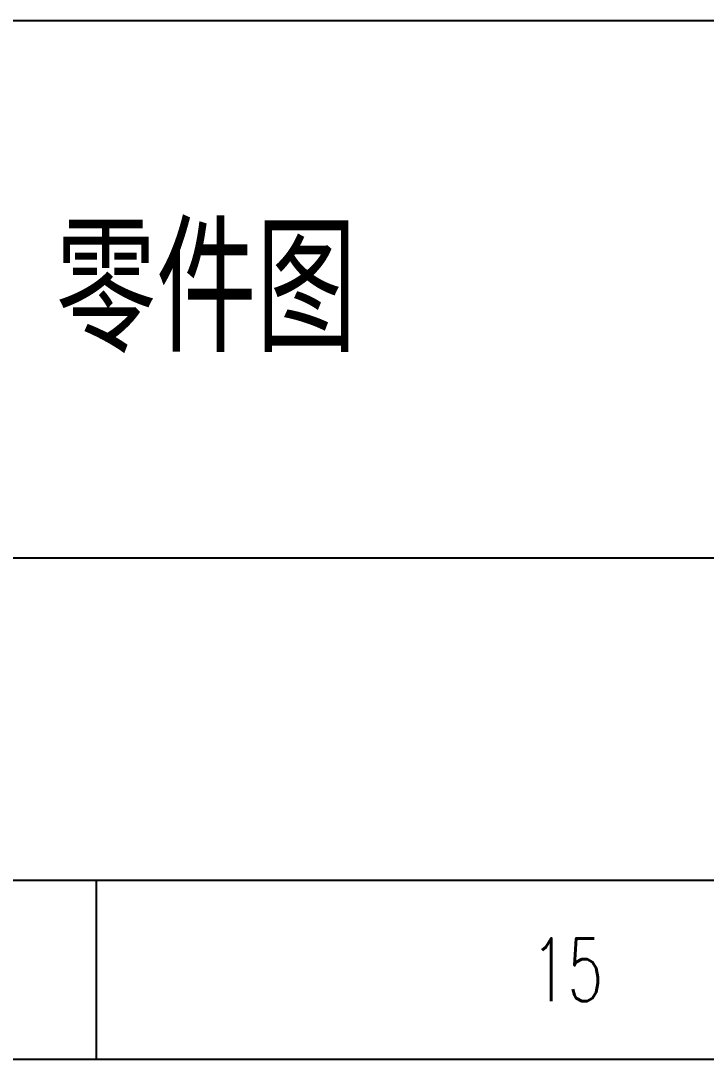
# Model space of a CAD drawing. Header units: millimetres. Extents: x 0 to 841, y 0 to 594.
# Drawn here: x 731.7 to 769.9, y 0 to 58 of the extents above; entities that cross this region are included whole.
import ezdxf
from ezdxf.enums import TextEntityAlignment as Align

# ---------------------------------------------------------------- set-up
doc = ezdxf.new("R2010")
doc.units = ezdxf.units.MM
doc.layers.add('PDM_Title', color=7, linetype='Continuous')
doc.styles.add('HZ', font='TXT.SHX', dxfattribs={"width": 0.667, "bigfont": 'HZTXT.SHX'})

# ---------------------------------------------------------------- blocks, each defined once
blk = doc.blocks.new('FitPDM_DWGFrame')
at = {"layer": 'PDM_Title', "color": 0}
for p, q in [((831, 58), (651, 58)), ((25, 10), (831, 10))]:
    blk.add_line(p, q, dxfattribs=at)
at = {"layer": 'PDM_Title', "color": 2}
for p, q in [((713, 28), (771, 28)), ((735.875, 0), (735.875, 10)), ((0, 0), (841, 0))]:
    blk.add_line(p, q, dxfattribs=at)
at = {"layer": 'PDM_Title', "color": 2, "style": 'HZ'}
for s, height, width, p in [('零件图', 7, 0.8, (742, 43)), ('15', 3.5, 0.667, (762.1562, 5))]:
    blk.add_text(s, height=height, dxfattribs=dict(at, width=width)).set_placement(p, align=Align.MIDDLE_CENTER)

msp = doc.modelspace()

# ---------------------------------------------------------------- block references
at = {"layer": 'PDM_Title'}
msp.add_blockref('FitPDM_DWGFrame', (0, 0), dxfattribs=at)

doc.saveas('drawing.dxf')
